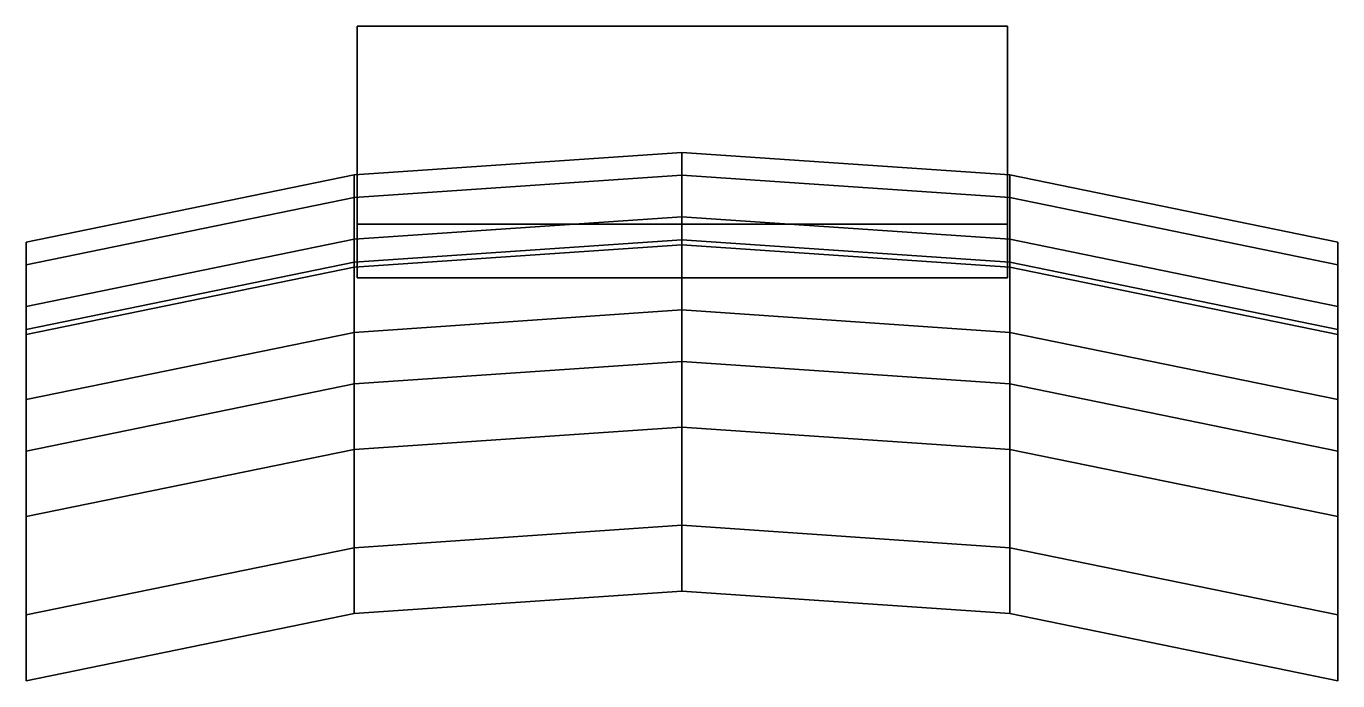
# Model space of a CAD drawing. Extents: x -25 to 25.2, y -25.1 to 0.
import ezdxf

# ---------------------------------------------------------------- set-up
doc = ezdxf.new("R2010")
doc.units = 0
doc.layers.add('METAL', color=140, linetype='CONTINUOUS')

msp = doc.modelspace()

# ---------------------------------------------------------------- meshes
at = {"layer": 'METAL'}
mesh = msp.add_polyface(dxfattribs=at)
corners = [(12.56, 0, 5.102), (12.56, 0, -2.838), (-12.336, 0, -2.838), (-12.336, 0, 5.102), (12.56, -7.574, 5.431), (-12.336, -7.574, 5.431), (-12.336, -9.635, -3.027), (12.56, -9.635, -3.027), (12.56, 0, 5.102), (-12.336, 0, 5.102), (-12.336, -7.574, 5.431), (12.56, -7.574, 5.431), (-12.336, 0, 5.102), (-12.336, 0, -2.838), (-12.336, -9.635, -3.027), (-12.336, -7.574, 5.431), (-12.336, 0, -2.838), (12.56, 0, -2.838), (12.56, -9.635, -3.027), (-12.336, -9.635, -3.027), (12.56, 0, -2.838), (12.56, 0, 5.102), (12.56, -7.574, 5.431), (12.56, -9.635, -3.027)]
mesh.append_faces([[corners[k] for k in face] for face in [(0, 1, 2, 3), (4, 5, 6, 7), (8, 9, 10, 11), (12, 13, 14, 15), (16, 17, 18, 19), (20, 21, 22, 23)]])
mesh = msp.add_polyface(dxfattribs=at)
corners = [(-25, -22.536, -25), (-25, -22.536, -25), (-25, -22.536, -25), (-25, -25.061, -23.703), (-25, -25.061, -23.703), (-25, -25.061, -23.703), (-25, -16.266, -13.403), (-25, -16.266, -13.403), (-25, -18.776, -12.212), (-25, -18.776, -12.212), (-25, -11.797, -1.545), (-25, -11.797, -1.545), (-25, -14.292, -0.461), (-25, -14.292, -0.461), (-25, -9.13, 10.572), (-25, -9.13, 10.572), (-25, -11.611, 11.55), (-25, -11.611, 11.55), (-25, -10.731, 24.821), (-25, -10.731, 24.821), (-25, -10.731, 24.821), (-25, -8.265, 23.949), (-25, -8.265, 23.949), (-25, -8.265, 23.949), (-12.449, -13.694, -13.403), (-12.449, -19.965, -25), (-12.449, -19.965, -25), (-12.449, -22.489, -23.703), (-12.449, -22.489, -23.703), (-12.449, -16.204, -12.212), (-12.449, -9.226, -1.545), (-12.449, -11.721, -0.461), (-12.449, -6.559, 10.572), (-12.449, -9.039, 11.55), (-12.449, -5.693, 23.949), (-12.449, -5.693, 23.949), (-12.449, -8.159, 24.821), (-12.449, -8.159, 24.821), (0.102, -19.108, -25), (0.102, -19.108, -25), (0.102, -21.632, -23.703), (0.102, -21.632, -23.703), (0.102, -12.837, -13.403), (0.102, -15.347, -12.212), (0.102, -8.368, -1.545), (0.102, -10.864, -0.461), (0.102, -5.701, 10.572), (0.102, -8.182, 11.55), (0.102, -4.836, 23.949), (0.102, -4.836, 23.949), (0.102, -7.302, 24.821), (0.102, -7.302, 24.821), (12.653, -13.694, -13.403), (12.653, -19.965, -25), (12.653, -19.965, -25), (12.653, -22.489, -23.703), (12.653, -22.489, -23.703), (12.653, -16.204, -12.212), (12.653, -9.226, -1.545), (12.653, -11.721, -0.461), (12.653, -6.559, 10.572), (12.653, -9.039, 11.55), (12.653, -5.693, 23.949), (12.653, -5.693, 23.949), (12.653, -8.159, 24.821), (12.653, -8.159, 24.821), (25.204, -22.536, -25), (25.204, -22.536, -25), (25.204, -22.536, -25), (25.204, -16.266, -13.403), (25.204, -16.266, -13.403), (25.204, -18.776, -12.212), (25.204, -18.776, -12.212), (25.204, -11.797, -1.545), (25.204, -11.797, -1.545), (25.204, -14.292, -0.461), (25.204, -14.292, -0.461), (25.204, -9.13, 10.572), (25.204, -9.13, 10.572), (25.204, -11.611, 11.55), (25.204, -11.611, 11.55), (25.204, -25.061, -23.703), (25.204, -25.061, -23.703), (25.204, -25.061, -23.703), (25.204, -8.265, 23.949), (25.204, -8.265, 23.949), (25.204, -8.265, 23.949), (25.204, -10.731, 24.821), (25.204, -10.731, 24.821), (25.204, -10.731, 24.821)]
mesh.append_faces([[corners[k] for k in face] for face in [(16, 18, 21, 14), (72, 83, 68, 70), (12, 16, 14, 10), (8, 12, 10, 6), (3, 8, 6, 0), (76, 72, 70, 74), (80, 76, 74, 78), (89, 80, 78, 86), (65, 88, 84, 62), (27, 4, 2, 26), (52, 69, 67, 54), (61, 79, 87, 64), (63, 85, 77, 60), (60, 77, 73, 58), (58, 73, 69, 52), (55, 81, 71, 57), (57, 71, 75, 59), (59, 75, 79, 61), (51, 65, 62, 49), (36, 51, 49, 35), (19, 36, 35, 23), (40, 27, 26, 38), (56, 40, 38, 53), (82, 56, 53, 66), (42, 52, 54, 39), (24, 42, 39, 25), (7, 24, 25, 1), (47, 61, 64, 50), (33, 47, 50, 37), (17, 33, 37, 20), (48, 63, 60, 46), (34, 48, 46, 32), (22, 34, 32, 15), (46, 60, 58, 44), (32, 46, 44, 30), (15, 32, 30, 11), (44, 58, 52, 42), (30, 44, 42, 24), (11, 30, 24, 7), (41, 55, 57, 43), (28, 41, 43, 29), (5, 28, 29, 9), (43, 57, 59, 45), (29, 43, 45, 31), (9, 29, 31, 13), (45, 59, 61, 47), (31, 45, 47, 33), (13, 31, 33, 17)]])

doc.saveas('drawing.dxf')
